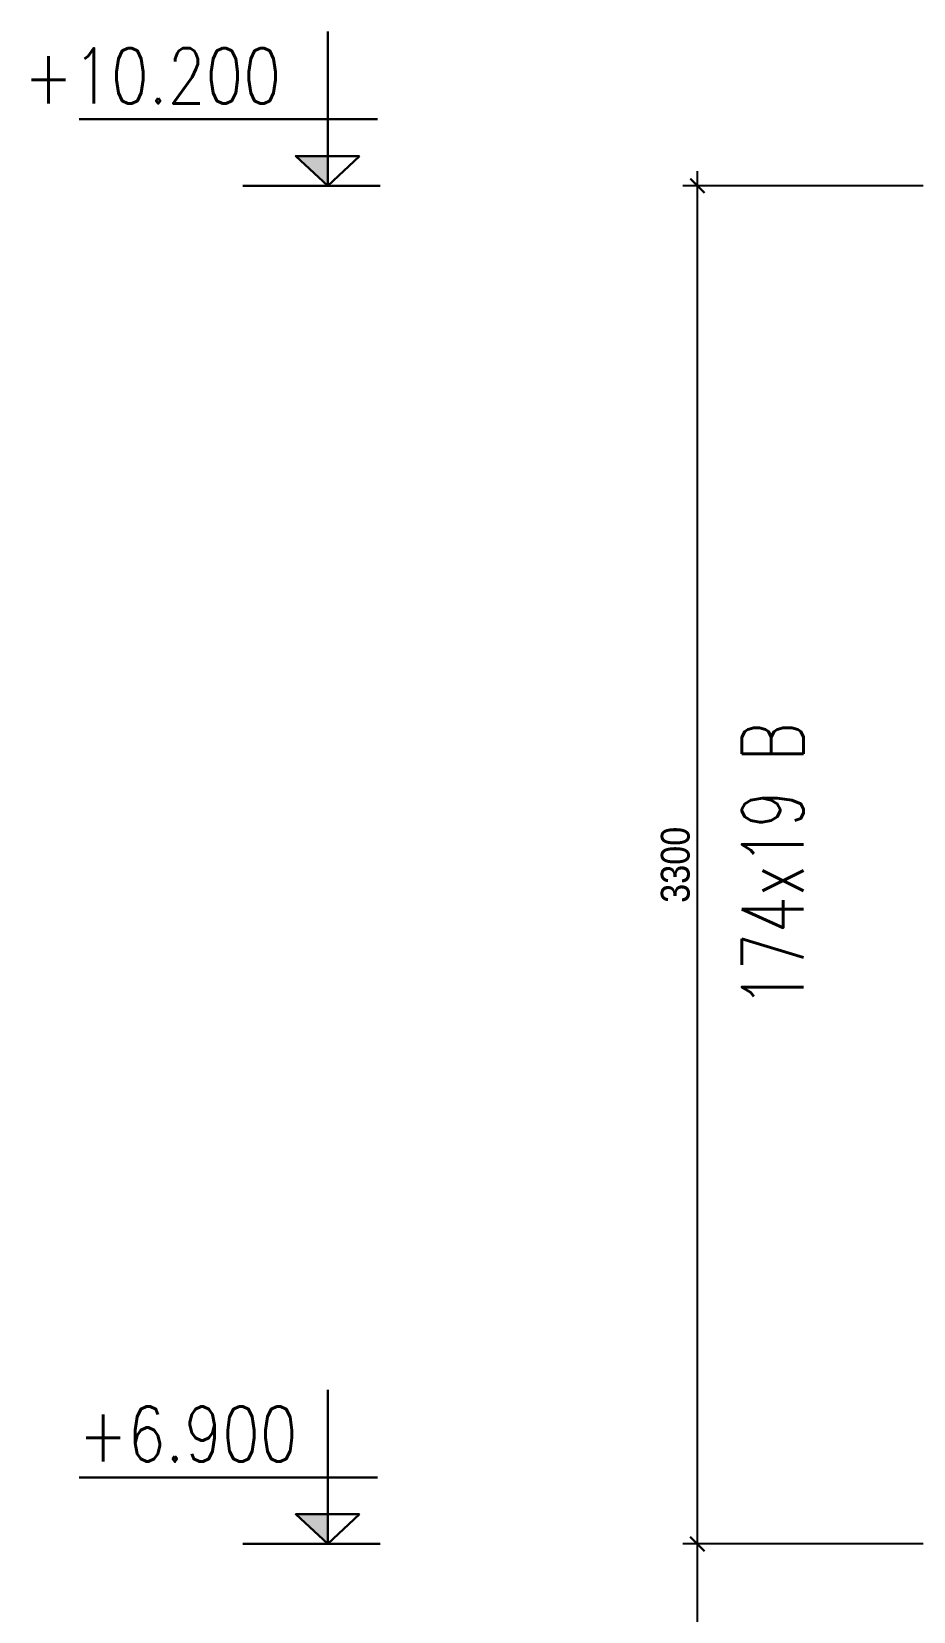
# Model space of a CAD drawing. Header units: millimetres. Extents: x -82962 to 19744, y -138000 to 4535.
# Drawn here: x 10177 to 12321, y -24974 to -21135 of the extents above; entities that cross this region are included whole.
import ezdxf

# ---------------------------------------------------------------- set-up
doc = ezdxf.new("R2010")
doc.units = ezdxf.units.MM
doc.header["$LTSCALE"] = 1000
doc.header["$MEASUREMENT"] = 0
doc.header["$PDMODE"] = 3
doc.layers.get('0').update_dxf_attribs({"lineweight": 30})
doc.layers.get('DEFPOINTS').update_dxf_attribs({"color": 4, "lineweight": 30})
doc.layers.add('THAY', color=4, linetype='Continuous', lineweight=30)
doc.styles.add('ARIAL', font='arial.ttf', dxfattribs={"width": 0.85})
doc.styles.add('ROMANO', font='ROMANS', dxfattribs={"width": 0.8, "bigfont": 'VNS'})
doc.styles.get("Standard").update_dxf_attribs({"font": 'romans.shx', "width": 0.7, "bigfont": 'bigfont.shx'})
doc.dimstyles.new('DIM 1-100', dxfattribs={"dimscale": 0, "dimtxt": 2, "dimasz": 1, "dimexe": 1, "dimexo": 1, "dimgap": 0.5, "dimtad": 1, "dimdec": 4, "dimrnd": 1, "dimdsep": 46, "dimtxsty": 'ARIAL', "dimblk1": 'ARCHTICK', "dimblk2": 'ARCHTICK', "dimsah": 1, "dimcen": 2, "dimdle": 1, "dimclrd": 9, "dimclre": 9, "dimclrt": 1, "dimadec": 0, "dimazin": 0, "dimtfac": 1, "dimtdec": 4, "dimtix": 1, "dimtmove": 2, "dimatfit": 3, "dimldrblk": 'DOT', "dimfxl": 1, "dimtvp": 1, "dimtolj": 1, "dimarcsym": 0})

# ---------------------------------------------------------------- blocks, each defined once
blk = doc.blocks.new('_ARCHTICK')
at = {"color": 0, "linetype": 'ByBlock', "const_width": 0.15}
blk.add_lwpolyline([(-0.5, -0.5), (0.5, 0.5)], dxfattribs=at)
blk = doc.blocks.new('*D208')
at = {"layer": 'DEFPOINTS', "color": 0, "ltscale": 0.2, "transparency": 16777216}
for p in [(11795.5, -24809.6), (12379.1, -24809.6), (12379.1, -28409.6)]:
    blk.add_point(p, dxfattribs=at)
at = {"layer": 'THAY', "color": 9, "lineweight": -2, "ltscale": 0.2, "transparency": 16777216}
for p, q in [((11795.5, -28444.6), (11795.5, -24774.6)), ((12344.1, -24809.6), (11760.5, -24809.6)), ((12344.1, -28409.6), (11760.5, -28409.6))]:
    blk.add_line(p, q, dxfattribs=at)
at = {"layer": 'THAY', "color": 9, "lineweight": -2, "ltscale": 0.2, "transparency": 16777216, "xscale": 35, "yscale": 35, "zscale": 35}
for p, rotation in [((11795.5, -24809.6), 90), ((11795.5, -28409.6), 270)]:
    blk.add_blockref('_ARCHTICK', p, dxfattribs=dict(at, rotation=rotation))
at = {"layer": 'THAY', "color": 1, "ltscale": 0.2, "transparency": 16777216, "insert": (11742.2, -26609.6), "char_height": 70, "attachment_point": 5, "rotation": 90, "style": 'ARIAL'}
blk.add_mtext('\\A1;3600', dxfattribs=at)
blk = doc.blocks.new('_DOT')
at = {"color": 0, "linetype": 'ByBlock', "ltscale": 10}
blk.add_line((-0.5, 0), (-1, 0), dxfattribs=at)
at = {"color": 0, "linetype": 'ByBlock', "ltscale": 10, "const_width": 0.5}
blk.add_lwpolyline([(-0.25, 0, 1), (0.25, 0, 1)], format="xyb", close=True, dxfattribs=at)
blk = doc.blocks.new('*D212')
at = {"layer": 'DEFPOINTS', "color": 0, "ltscale": 0.2, "transparency": 16777216}
for p in [(11795.5, -21509.6), (12379.1, -21509.6), (12379.1, -24809.6)]:
    blk.add_point(p, dxfattribs=at)
at = {"layer": 'THAY', "color": 9, "lineweight": -2, "ltscale": 0.2, "transparency": 16777216}
for p, q in [((11795.5, -24844.6), (11795.5, -21474.6)), ((12344.1, -21509.6), (11760.5, -21509.6)), ((12344.1, -24809.6), (11760.5, -24809.6))]:
    blk.add_line(p, q, dxfattribs=at)
at = {"layer": 'THAY', "color": 9, "lineweight": -2, "ltscale": 0.2, "transparency": 16777216, "xscale": 35, "yscale": 35, "zscale": 35}
for p, rotation in [((11795.5, -21509.6), 90), ((11795.5, -24809.6), 270)]:
    blk.add_blockref('_ARCHTICK', p, dxfattribs=dict(at, rotation=rotation))
at = {"layer": 'THAY', "color": 1, "ltscale": 0.2, "transparency": 16777216, "insert": (11742.2, -23159.6), "char_height": 70, "attachment_point": 5, "rotation": 90, "style": 'ARIAL'}
blk.add_mtext('\\A1;3300', dxfattribs=at)

msp = doc.modelspace()

# ---------------------------------------------------------------- linework, layer by layer
at = {"layer": 'THAY', "color": 142}
for p, q in [((10897.59146, -21509.63041), (10897.59146, -21135.08977)), ((11018.12338, -21348.12989), (10293.37955, -21348.12989)), ((11024.5347, -21509.63041), (10690.55942, -21509.63041)), ((10897.59146, -24809.63041), (10897.59146, -24435.08977)), ((11018.12338, -24648.12989), (10293.37955, -24648.12989)), ((11024.5347, -24809.63041), (10690.55942, -24809.63041))]:
    msp.add_line(p, q, dxfattribs=at)
for points in [[(10974.19281, -21437.60854), (10819.48379, -21437.60854), (10897.59146, -21509.63041)], [(10974.19281, -24737.60854), (10819.48379, -24737.60854), (10897.59146, -24809.63041)]]:
    msp.add_lwpolyline(points, close=True, dxfattribs=at)
for points in [[(10897.59146, -21437.60854), (10819.48379, -21437.60854), (10897.59146, -21509.63041), (10819.48379, -21437.60854)], [(10897.59146, -24737.60854), (10819.48379, -24737.60854), (10897.59146, -24809.63041), (10819.48379, -24737.60854)]]:
    msp.add_solid(points, dxfattribs=at)

# ---------------------------------------------------------------- texts
at = {"layer": 'THAY', "color": 2, "style": 'ROMANO', "width": 0.8}
for s, p in [('+10.200', (10159.07314, -21309.60186)), ('+6.900', (10291.35456, -24609.60186))]:
    msp.add_text(s, height=133.95375, dxfattribs=at).set_placement(p)
at = {"layer": 'THAY', "ltscale": 0.2, "insert": (11978.84622, -23159.63041), "char_height": 150, "attachment_point": 5, "rotation": 90}
msp.add_mtext('\\A1;174x19 B', dxfattribs=at)

# ---------------------------------------------------------------- dimensions: what is measured, and where the dimension line sits
at = {"layer": 'THAY', "ltscale": 0.2}
for base, p1, p2, picture, middle in [((11795.47979, -21509.63041), (12379.12939, -24809.63041), (12379.12939, -21509.63041), '*D212', (11742.21581, -23159.63041)), ((11795.47979, -24809.63041), (12379.12939, -28409.63041), (12379.12939, -24809.63041), '*D208', (11742.21581, -26609.63041))]:
    dim = msp.add_linear_dim(base=base, p1=p1, p2=p2, angle=90, dimstyle='DIM 1-100', override={"dimscale": 35}, dxfattribs=at)
    dim.commit()
    dim.dimension.update_dxf_attribs({"geometry": picture, "text_midpoint": middle})

doc.saveas('drawing.dxf')
